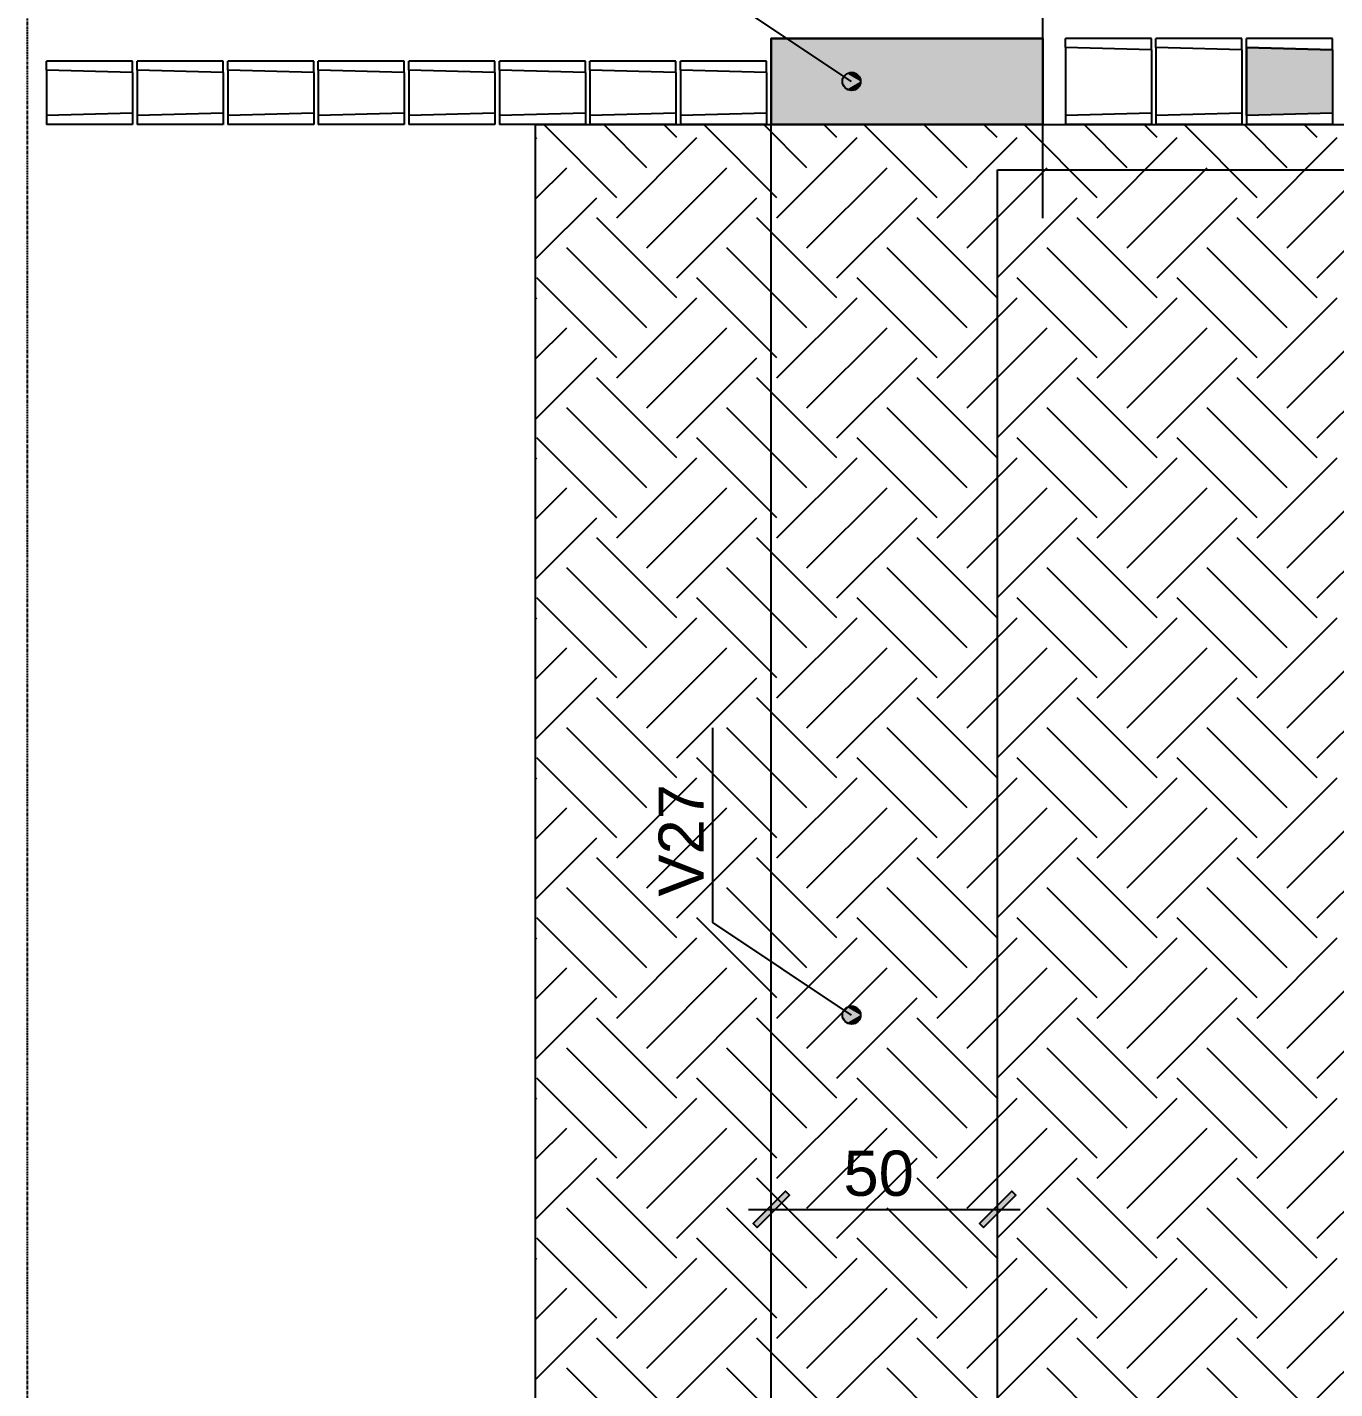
# Model space of a CAD drawing. Extents: x -1789 to 4156, y -3064 to 1391.
# Drawn here: x 1532.7 to 1821.4, y 615 to 915.8 of the extents above; entities that cross this region are included whole.
import ezdxf

# ---------------------------------------------------------------- set-up
doc = ezdxf.new("R2010")
doc.units = 0
doc.linetypes.add('ESTILO_TQS_0003', pattern=[0.92, 0.3, -0.15, 0.02, -0.15, 0.3])
for name, color, linetype in [('1', 1, 'CONTINUOUS'), ('13', 35, 'CONTINUOUS'), ('2', 2, 'CONTINUOUS'), ('3', 3, 'CONTINUOUS'), ('4', 4, 'CONTINUOUS'), ('8', 8, 'CONTINUOUS')]:
    doc.layers.add(name, color=color, linetype=linetype)
doc.styles.add('TQS_ARIAL', font='arial.ttf')

msp = doc.modelspace()

# ---------------------------------------------------------------- linework, layer by layer
at = {"layer": '1', "linetype": 'Continuous'}
for p, q in [((1756.93695, 873.61045), (1756.93695, 960.2544)), ((1761.93575, 911.27155), (1761.93575, 896.2854)), ((1761.93575, 911.27155), (1761.93575, 896.2854)), ((1781.93575, 911.27155), (1781.93575, 896.2854)), ((1781.93575, 911.27155), (1781.93575, 896.2854)), ((1801.93575, 911.27155), (1801.93575, 896.2854)), ((1780.93575, 910.7804), (1780.93575, 896.7804)), ((1780.93575, 910.7804), (1780.93575, 896.7804)), ((1800.93575, 910.7804), (1800.93575, 896.7804)), ((1800.93575, 910.7804), (1800.93575, 896.7804)), ((1820.93575, 910.7804), (1820.93575, 896.7804)), ((1820.93575, 910.7804), (1820.93575, 896.7804)), ((1536.93695, 906.2696), (1536.93695, 896.28345)), ((1536.93695, 906.2696), (1536.93695, 896.28345)), ((1536.93695, 906.2696), (1536.93695, 896.28345)), ((1536.93695, 906.2696), (1536.93695, 896.28345)), ((1536.93695, 906.2696), (1536.93695, 896.28345)), ((1536.93695, 906.2696), (1536.93695, 896.28345)), ((1536.93695, 906.2696), (1536.93695, 896.28345)), ((1555.93695, 905.77845), (1555.93695, 896.77845)), ((1555.93695, 905.77845), (1555.93695, 896.77845)), ((1556.93695, 906.2696), (1556.93695, 896.28345)), ((1556.93695, 906.2696), (1556.93695, 896.28345)), ((1556.93695, 906.2696), (1556.93695, 896.28345)), ((1556.93695, 906.2696), (1556.93695, 896.28345)), ((1556.93695, 906.2696), (1556.93695, 896.28345)), ((1556.93695, 906.2696), (1556.93695, 896.28345)), ((1556.93695, 906.2696), (1556.93695, 896.28345)), ((1575.93695, 905.77845), (1575.93695, 896.77845)), ((1575.93695, 905.77845), (1575.93695, 896.77845)), ((1576.93695, 906.2696), (1576.93695, 896.28345)), ((1576.93695, 906.2696), (1576.93695, 896.28345)), ((1576.93695, 906.2696), (1576.93695, 896.28345)), ((1576.93695, 906.2696), (1576.93695, 896.28345)), ((1576.93695, 906.2696), (1576.93695, 896.28345)), ((1576.93695, 906.2696), (1576.93695, 896.28345)), ((1576.93695, 906.2696), (1576.93695, 896.28345)), ((1595.93695, 905.77845), (1595.93695, 896.77845)), ((1595.93695, 905.77845), (1595.93695, 896.77845)), ((1596.93695, 906.2696), (1596.93695, 896.28345)), ((1596.93695, 906.2696), (1596.93695, 896.28345)), ((1596.93695, 906.2696), (1596.93695, 896.28345)), ((1596.93695, 906.2696), (1596.93695, 896.28345)), ((1596.93695, 906.2696), (1596.93695, 896.28345)), ((1596.93695, 906.2696), (1596.93695, 896.28345)), ((1596.93695, 906.2696), (1596.93695, 896.28345)), ((1615.93695, 905.77845), (1615.93695, 896.77845)), ((1615.93695, 905.77845), (1615.93695, 896.77845)), ((1616.93695, 906.2696), (1616.93695, 896.28345)), ((1616.93695, 906.2696), (1616.93695, 896.28345)), ((1616.93695, 906.2696), (1616.93695, 896.28345)), ((1616.93695, 906.2696), (1616.93695, 896.28345)), ((1616.93695, 906.2696), (1616.93695, 896.28345)), ((1616.93695, 906.2696), (1616.93695, 896.28345)), ((1616.93695, 906.2696), (1616.93695, 896.28345)), ((1635.93695, 905.77845), (1635.93695, 896.77845)), ((1635.93695, 905.77845), (1635.93695, 896.77845)), ((1636.93695, 906.2696), (1636.93695, 896.28345)), ((1636.93695, 906.2696), (1636.93695, 896.28345)), ((1636.93695, 906.2696), (1636.93695, 896.28345)), ((1636.93695, 906.2696), (1636.93695, 896.28345)), ((1636.93695, 906.2696), (1636.93695, 896.28345)), ((1636.93695, 906.2696), (1636.93695, 896.28345)), ((1636.93695, 906.2696), (1636.93695, 896.28345)), ((1655.93695, 905.77845), (1655.93695, 896.77845)), ((1655.93695, 905.77845), (1655.93695, 896.77845)), ((1656.93695, 906.2696), (1656.93695, 896.28345)), ((1656.93695, 906.2696), (1656.93695, 896.28345)), ((1656.93695, 906.2696), (1656.93695, 896.28345)), ((1656.93695, 906.2696), (1656.93695, 896.28345)), ((1656.93695, 906.2696), (1656.93695, 896.28345)), ((1656.93695, 906.2696), (1656.93695, 896.28345)), ((1656.93695, 906.2696), (1656.93695, 896.28345)), ((1675.93695, 905.77845), (1675.93695, 896.77845)), ((1675.93695, 905.77845), (1675.93695, 896.77845)), ((1676.93695, 906.2696), (1676.93695, 896.28345)), ((1695.93695, 905.77845), (1695.93695, 896.77845)), ((1695.93695, 905.77845), (1695.93695, 896.77845)), ((1695.93695, 905.77845), (1695.93695, 896.77845)), ((1695.93695, 905.77845), (1695.93695, 896.77845)), ((1695.93695, 905.77845), (1695.93695, 896.77845)), ((1695.93695, 905.77845), (1695.93695, 896.77845)), ((1696.93695, 657.7804), (1696.93695, 659.64895)), ((1746.93695, 652.7804), (1746.93695, 659.64895)), ((1691.93695, 654.64895), (1751.93695, 654.64895))]:
    msp.add_line(p, q, dxfattribs=at)
for points in [[(1714.7125, 903.80175), (1684.0927, 924.27015), (1684.0927, 967.22465)], [(1714.7125, 697.5816), (1684.0927, 718.05005), (1684.0927, 761.0045)], [(1693.8428, 650.6709), (1700.9881, 657.8162), (1700.1042, 658.70005), (1692.95895, 651.5548), (1693.8428, 650.6709)], [(1743.8428, 650.6709), (1750.9881, 657.8162), (1750.1042, 658.70005), (1742.95895, 651.5548), (1743.8428, 650.6709)]]:
    msp.add_lwpolyline(points, dxfattribs=at)
for centre in [(1714.7125, 903.80175), (1714.7125, 697.5816)]:
    msp.add_circle(centre, 2, dxfattribs=at)
for points in [[(1716.7125, 903.80175), (1713.7125, 905.5338), (1712.83315, 904.4858)], [(1716.7125, 903.80175), (1715.0598, 905.77135), (1713.7125, 905.5338)], [(1716.7125, 903.80175), (1716.2446, 905.0873), (1715.0598, 905.77135)], [(1716.7125, 903.80175), (1712.83315, 904.4858), (1712.83315, 903.1177)], [(1716.7125, 903.80175), (1712.83315, 903.1177), (1713.7125, 902.0697)], [(1716.7125, 903.80175), (1713.7125, 902.0697), (1715.0598, 901.83215)], [(1716.7125, 903.80175), (1715.0598, 901.83215), (1716.2446, 902.51615)], [(1716.7125, 903.80175), (1716.2446, 902.51615), (1716.7125, 903.80175)], [(1716.7125, 697.5816), (1713.7125, 699.31365), (1712.83315, 698.26565)], [(1716.7125, 697.5816), (1712.83315, 698.26565), (1712.83315, 696.8976)], [(1716.7125, 697.5816), (1715.0598, 699.55125), (1713.7125, 699.31365)], [(1716.7125, 697.5816), (1716.2446, 698.8672), (1715.0598, 699.55125)], [(1716.7125, 697.5816), (1712.83315, 696.8976), (1713.7125, 695.84955)], [(1716.7125, 697.5816), (1713.7125, 695.84955), (1715.0598, 695.612)], [(1716.7125, 697.5816), (1715.0598, 695.612), (1716.2446, 696.29605)], [(1716.7125, 697.5816), (1716.2446, 696.29605), (1716.7125, 697.5816)], [(1693.8428, 650.6709), (1700.1042, 658.70005), (1692.95895, 651.5548)], [(1693.8428, 650.6709), (1700.9881, 657.8162), (1700.1042, 658.70005)], [(1743.8428, 650.6709), (1750.1042, 658.70005), (1742.95895, 651.5548)], [(1743.8428, 650.6709), (1750.9881, 657.8162), (1750.1042, 658.70005)], [(1693.8428, 650.6709), (1692.95895, 651.5548), (1693.8428, 650.6709)], [(1743.8428, 650.6709), (1742.95895, 651.5548), (1743.8428, 650.6709)]]:
    msp.add_solid(points, dxfattribs=at)
at = {"layer": '13', "linetype": 'Continuous'}
for p, q in [((1662.8886, 878.1307), (1646.74005, 894.27925)), ((1669.5177, 884.75985), (1659.9983, 894.27925)), ((1676.14685, 891.38895), (1673.25655, 894.27925)), ((1698.2439, 878.1307), (1682.0954, 894.27925)), ((1704.87305, 884.75985), (1695.35365, 894.27925)), ((1711.50215, 891.38895), (1708.6119, 894.27925)), ((1733.59925, 878.1307), (1717.4507, 894.27925)), ((1740.2284, 884.75985), (1730.70895, 894.27925)), ((1746.8575, 891.38895), (1743.96725, 894.27925)), ((1768.9546, 878.1307), (1752.80605, 894.27925)), ((1775.5837, 884.75985), (1766.0643, 894.27925)), ((1782.21285, 891.38895), (1779.32255, 894.27925)), ((1804.30995, 878.1307), (1788.1614, 894.27925)), ((1810.93905, 884.75985), (1801.41965, 894.27925)), ((1817.5682, 891.38895), (1814.6779, 894.27925)), ((1644.93695, 891.115), (1645.2109, 891.38895)), ((1662.8886, 873.7113), (1680.56625, 891.38895)), ((1698.2439, 873.7113), (1715.9216, 891.38895)), ((1733.59925, 873.7113), (1751.2769, 891.38895)), ((1768.9546, 873.7113), (1786.63225, 891.38895)), ((1804.30995, 873.7113), (1821.9876, 891.38895)), ((1644.93695, 877.85675), (1651.84005, 884.75985)), ((1669.5177, 867.08215), (1687.19535, 884.75985)), ((1704.87305, 867.08215), (1722.5507, 884.75985)), ((1740.2284, 867.08215), (1757.90605, 884.75985)), ((1775.5837, 867.08215), (1793.2614, 884.75985)), ((1810.93905, 867.08215), (1828.61675, 884.75985)), ((1644.93695, 864.5985), (1658.46915, 878.1307)), ((1676.14685, 860.45305), (1693.8245, 878.1307)), ((1711.50215, 860.45305), (1729.17985, 878.1307)), ((1746.8575, 860.45305), (1764.5352, 878.1307)), ((1782.21285, 860.45305), (1799.8905, 878.1307)), ((1817.5682, 860.45305), (1835.24585, 878.1307)), ((1676.14685, 856.0336), (1658.46915, 873.7113)), ((1711.50215, 856.0336), (1693.8245, 873.7113)), ((1746.8575, 856.0336), (1729.17985, 873.7113)), ((1782.21285, 856.0336), (1764.5352, 873.7113)), ((1817.5682, 856.0336), (1799.8905, 873.7113)), ((1669.5177, 849.4045), (1651.84005, 867.08215)), ((1704.87305, 849.4045), (1687.19535, 867.08215)), ((1740.2284, 849.4045), (1722.5507, 867.08215)), ((1775.5837, 849.4045), (1757.90605, 867.08215)), ((1810.93905, 849.4045), (1793.2614, 867.08215)), ((1662.8886, 842.77535), (1645.2109, 860.45305)), ((1698.2439, 842.77535), (1680.56625, 860.45305)), ((1733.59925, 842.77535), (1715.9216, 860.45305)), ((1768.9546, 842.77535), (1751.2769, 860.45305)), ((1804.30995, 842.77535), (1786.63225, 860.45305)), ((1644.93695, 855.7597), (1645.2109, 856.0336)), ((1662.8886, 838.35595), (1680.56625, 856.0336)), ((1698.2439, 838.35595), (1715.9216, 856.0336)), ((1733.59925, 838.35595), (1751.2769, 856.0336)), ((1768.9546, 838.35595), (1786.63225, 856.0336)), ((1804.30995, 838.35595), (1821.9876, 856.0336)), ((1644.93695, 842.50145), (1651.84005, 849.4045)), ((1669.5177, 831.7268), (1687.19535, 849.4045)), ((1704.87305, 831.7268), (1722.5507, 849.4045)), ((1740.2284, 831.7268), (1757.90605, 849.4045)), ((1775.5837, 831.7268), (1793.2614, 849.4045)), ((1810.93905, 831.7268), (1828.61675, 849.4045)), ((1644.93695, 829.2432), (1658.46915, 842.77535)), ((1676.14685, 825.0977), (1693.8245, 842.77535)), ((1711.50215, 825.0977), (1729.17985, 842.77535)), ((1746.8575, 825.0977), (1764.5352, 842.77535)), ((1782.21285, 825.0977), (1799.8905, 842.77535)), ((1817.5682, 825.0977), (1835.24585, 842.77535)), ((1676.14685, 820.6783), (1658.46915, 838.35595)), ((1711.50215, 820.6783), (1693.8245, 838.35595)), ((1746.8575, 820.6783), (1729.17985, 838.35595)), ((1782.21285, 820.6783), (1764.5352, 838.35595)), ((1817.5682, 820.6783), (1799.8905, 838.35595)), ((1669.5177, 814.04915), (1651.84005, 831.7268)), ((1704.87305, 814.04915), (1687.19535, 831.7268)), ((1740.2284, 814.04915), (1722.5507, 831.7268)), ((1775.5837, 814.04915), (1757.90605, 831.7268)), ((1810.93905, 814.04915), (1793.2614, 831.7268)), ((1662.8886, 807.42005), (1645.2109, 825.0977)), ((1698.2439, 807.42005), (1680.56625, 825.0977)), ((1733.59925, 807.42005), (1715.9216, 825.0977)), ((1768.9546, 807.42005), (1751.2769, 825.0977)), ((1804.30995, 807.42005), (1786.63225, 825.0977)), ((1644.93695, 820.40435), (1645.2109, 820.6783)), ((1662.8886, 803.0006), (1680.56625, 820.6783)), ((1698.2439, 803.0006), (1715.9216, 820.6783)), ((1733.59925, 803.0006), (1751.2769, 820.6783)), ((1768.9546, 803.0006), (1786.63225, 820.6783)), ((1804.30995, 803.0006), (1821.9876, 820.6783)), ((1644.93695, 807.1461), (1651.84005, 814.04915)), ((1669.5177, 796.3715), (1687.19535, 814.04915)), ((1704.87305, 796.3715), (1722.5507, 814.04915)), ((1740.2284, 796.3715), (1757.90605, 814.04915)), ((1775.5837, 796.3715), (1793.2614, 814.04915)), ((1810.93905, 796.3715), (1828.61675, 814.04915)), ((1644.93695, 793.88785), (1658.46915, 807.42005)), ((1676.14685, 789.74235), (1693.8245, 807.42005)), ((1711.50215, 789.74235), (1729.17985, 807.42005)), ((1746.8575, 789.74235), (1764.5352, 807.42005)), ((1782.21285, 789.74235), (1799.8905, 807.42005)), ((1817.5682, 789.74235), (1835.24585, 807.42005)), ((1676.14685, 785.32295), (1658.46915, 803.0006)), ((1711.50215, 785.32295), (1693.8245, 803.0006)), ((1746.8575, 785.32295), (1729.17985, 803.0006)), ((1782.21285, 785.32295), (1764.5352, 803.0006)), ((1817.5682, 785.32295), (1799.8905, 803.0006)), ((1669.5177, 778.6938), (1651.84005, 796.3715)), ((1704.87305, 778.6938), (1687.19535, 796.3715)), ((1740.2284, 778.6938), (1722.5507, 796.3715)), ((1775.5837, 778.6938), (1757.90605, 796.3715)), ((1810.93905, 778.6938), (1793.2614, 796.3715)), ((1662.8886, 772.0647), (1645.2109, 789.74235)), ((1698.2439, 772.0647), (1680.56625, 789.74235)), ((1733.59925, 772.0647), (1715.9216, 789.74235)), ((1768.9546, 772.0647), (1751.2769, 789.74235)), ((1804.30995, 772.0647), (1786.63225, 789.74235)), ((1644.93695, 785.049), (1645.2109, 785.32295)), ((1662.8886, 767.64525), (1680.56625, 785.32295)), ((1698.2439, 767.64525), (1715.9216, 785.32295)), ((1733.59925, 767.64525), (1751.2769, 785.32295)), ((1768.9546, 767.64525), (1786.63225, 785.32295)), ((1804.30995, 767.64525), (1821.9876, 785.32295)), ((1644.93695, 771.79075), (1651.84005, 778.6938)), ((1669.5177, 761.01615), (1687.19535, 778.6938)), ((1704.87305, 761.01615), (1722.5507, 778.6938)), ((1740.2284, 761.01615), (1757.90605, 778.6938)), ((1775.5837, 761.01615), (1793.2614, 778.6938)), ((1810.93905, 761.01615), (1828.61675, 778.6938)), ((1644.93695, 758.5325), (1658.46915, 772.0647)), ((1676.14685, 754.387), (1693.8245, 772.0647)), ((1711.50215, 754.387), (1729.17985, 772.0647)), ((1746.8575, 754.387), (1764.5352, 772.0647)), ((1782.21285, 754.387), (1799.8905, 772.0647)), ((1817.5682, 754.387), (1835.24585, 772.0647)), ((1676.14685, 749.9676), (1658.46915, 767.64525)), ((1711.50215, 749.9676), (1693.8245, 767.64525)), ((1746.8575, 749.9676), (1729.17985, 767.64525)), ((1782.21285, 749.9676), (1764.5352, 767.64525)), ((1817.5682, 749.9676), (1799.8905, 767.64525)), ((1669.5177, 743.33845), (1651.84005, 761.01615)), ((1704.87305, 743.33845), (1687.19535, 761.01615)), ((1740.2284, 743.33845), (1722.5507, 761.01615)), ((1775.5837, 743.33845), (1757.90605, 761.01615)), ((1810.93905, 743.33845), (1793.2614, 761.01615)), ((1662.8886, 736.70935), (1645.2109, 754.387)), ((1698.2439, 736.70935), (1680.56625, 754.387)), ((1733.59925, 736.70935), (1715.9216, 754.387)), ((1768.9546, 736.70935), (1751.2769, 754.387)), ((1804.30995, 736.70935), (1786.63225, 754.387)), ((1644.93695, 749.69365), (1645.2109, 749.9676)), ((1662.8886, 732.28995), (1680.56625, 749.9676)), ((1698.2439, 732.28995), (1715.9216, 749.9676)), ((1733.59925, 732.28995), (1751.2769, 749.9676)), ((1768.9546, 732.28995), (1786.63225, 749.9676)), ((1804.30995, 732.28995), (1821.9876, 749.9676)), ((1644.93695, 736.4354), (1651.84005, 743.33845)), ((1669.5177, 725.6608), (1687.19535, 743.33845)), ((1704.87305, 725.6608), (1722.5507, 743.33845)), ((1740.2284, 725.6608), (1757.90605, 743.33845)), ((1775.5837, 725.6608), (1793.2614, 743.33845)), ((1810.93905, 725.6608), (1828.61675, 743.33845)), ((1644.93695, 723.17715), (1658.46915, 736.70935)), ((1676.14685, 719.0317), (1693.8245, 736.70935)), ((1711.50215, 719.0317), (1729.17985, 736.70935)), ((1746.8575, 719.0317), (1764.5352, 736.70935)), ((1782.21285, 719.0317), (1799.8905, 736.70935)), ((1817.5682, 719.0317), (1835.24585, 736.70935)), ((1676.14685, 714.61225), (1658.46915, 732.28995)), ((1711.50215, 714.61225), (1693.8245, 732.28995)), ((1746.8575, 714.61225), (1729.17985, 732.28995)), ((1782.21285, 714.61225), (1764.5352, 732.28995)), ((1817.5682, 714.61225), (1799.8905, 732.28995)), ((1669.5177, 707.98315), (1651.84005, 725.6608)), ((1704.87305, 707.98315), (1687.19535, 725.6608)), ((1740.2284, 707.98315), (1722.5507, 725.6608)), ((1775.5837, 707.98315), (1757.90605, 725.6608)), ((1810.93905, 707.98315), (1793.2614, 725.6608)), ((1662.8886, 701.354), (1645.2109, 719.0317)), ((1698.2439, 701.354), (1680.56625, 719.0317)), ((1733.59925, 701.354), (1715.9216, 719.0317)), ((1768.9546, 701.354), (1751.2769, 719.0317)), ((1804.30995, 701.354), (1786.63225, 719.0317)), ((1644.93695, 714.3383), (1645.2109, 714.61225)), ((1662.8886, 696.9346), (1680.56625, 714.61225)), ((1698.2439, 696.9346), (1715.9216, 714.61225)), ((1733.59925, 696.9346), (1751.2769, 714.61225)), ((1768.9546, 696.9346), (1786.63225, 714.61225)), ((1804.30995, 696.9346), (1821.9876, 714.61225)), ((1644.93695, 701.08005), (1651.84005, 707.98315)), ((1669.5177, 690.30545), (1687.19535, 707.98315)), ((1704.87305, 690.30545), (1722.5507, 707.98315)), ((1740.2284, 690.30545), (1757.90605, 707.98315)), ((1775.5837, 690.30545), (1793.2614, 707.98315)), ((1810.93905, 690.30545), (1828.61675, 707.98315)), ((1644.93695, 687.8218), (1658.46915, 701.354)), ((1676.14685, 683.67635), (1693.8245, 701.354)), ((1711.50215, 683.67635), (1729.17985, 701.354)), ((1746.8575, 683.67635), (1764.5352, 701.354)), ((1782.21285, 683.67635), (1799.8905, 701.354)), ((1817.5682, 683.67635), (1835.24585, 701.354)), ((1676.14685, 679.2569), (1658.46915, 696.9346)), ((1711.50215, 679.2569), (1693.8245, 696.9346)), ((1746.8575, 679.2569), (1729.17985, 696.9346)), ((1782.21285, 679.2569), (1764.5352, 696.9346)), ((1817.5682, 679.2569), (1799.8905, 696.9346)), ((1669.5177, 672.6278), (1651.84005, 690.30545)), ((1704.87305, 672.6278), (1687.19535, 690.30545)), ((1740.2284, 672.6278), (1722.5507, 690.30545)), ((1775.5837, 672.6278), (1757.90605, 690.30545)), ((1810.93905, 672.6278), (1793.2614, 690.30545)), ((1662.8886, 665.99865), (1645.2109, 683.67635)), ((1698.2439, 665.99865), (1680.56625, 683.67635)), ((1733.59925, 665.99865), (1715.9216, 683.67635)), ((1768.9546, 665.99865), (1751.2769, 683.67635)), ((1804.30995, 665.99865), (1786.63225, 683.67635)), ((1644.93695, 678.983), (1645.2109, 679.2569)), ((1662.8886, 661.57925), (1680.56625, 679.2569)), ((1698.2439, 661.57925), (1715.9216, 679.2569)), ((1733.59925, 661.57925), (1751.2769, 679.2569)), ((1768.9546, 661.57925), (1786.63225, 679.2569)), ((1804.30995, 661.57925), (1821.9876, 679.2569)), ((1644.93695, 665.72475), (1651.84005, 672.6278)), ((1669.5177, 654.95015), (1687.19535, 672.6278)), ((1704.87305, 654.95015), (1722.5507, 672.6278)), ((1740.2284, 654.95015), (1757.90605, 672.6278)), ((1775.5837, 654.95015), (1793.2614, 672.6278)), ((1810.93905, 654.95015), (1828.61675, 672.6278)), ((1644.93695, 652.4665), (1658.46915, 665.99865)), ((1676.14685, 648.321), (1693.8245, 665.99865)), ((1711.50215, 648.321), (1729.17985, 665.99865)), ((1746.8575, 648.321), (1764.5352, 665.99865)), ((1782.21285, 648.321), (1799.8905, 665.99865)), ((1817.5682, 648.321), (1835.24585, 665.99865)), ((1676.14685, 643.9016), (1658.46915, 661.57925)), ((1711.50215, 643.9016), (1693.8245, 661.57925)), ((1746.8575, 643.9016), (1729.17985, 661.57925)), ((1782.21285, 643.9016), (1764.5352, 661.57925)), ((1817.5682, 643.9016), (1799.8905, 661.57925)), ((1669.5177, 637.27245), (1651.84005, 654.95015)), ((1704.87305, 637.27245), (1687.19535, 654.95015)), ((1740.2284, 637.27245), (1722.5507, 654.95015)), ((1775.5837, 637.27245), (1757.90605, 654.95015)), ((1810.93905, 637.27245), (1793.2614, 654.95015)), ((1662.8886, 630.64335), (1645.2109, 648.321)), ((1698.2439, 630.64335), (1680.56625, 648.321)), ((1733.59925, 630.64335), (1715.9216, 648.321)), ((1768.9546, 630.64335), (1751.2769, 648.321)), ((1804.30995, 630.64335), (1786.63225, 648.321)), ((1644.93695, 643.62765), (1645.2109, 643.9016)), ((1662.8886, 626.2239), (1680.56625, 643.9016)), ((1698.2439, 626.2239), (1715.9216, 643.9016)), ((1733.59925, 626.2239), (1751.2769, 643.9016)), ((1768.9546, 626.2239), (1786.63225, 643.9016)), ((1804.30995, 626.2239), (1821.9876, 643.9016)), ((1644.93695, 630.3694), (1651.84005, 637.27245)), ((1669.5177, 619.5948), (1687.19535, 637.27245)), ((1704.87305, 619.5948), (1722.5507, 637.27245)), ((1740.2284, 619.5948), (1757.90605, 637.27245)), ((1775.5837, 619.5948), (1793.2614, 637.27245)), ((1810.93905, 619.5948), (1828.61675, 637.27245)), ((1644.93695, 617.11115), (1658.46915, 630.64335)), ((1676.14685, 612.96565), (1693.8245, 630.64335)), ((1711.50215, 612.96565), (1729.17985, 630.64335)), ((1746.8575, 612.96565), (1764.5352, 630.64335)), ((1782.21285, 612.96565), (1799.8905, 630.64335)), ((1817.5682, 612.96565), (1835.24585, 630.64335)), ((1676.14685, 608.54625), (1658.46915, 626.2239)), ((1711.50215, 608.54625), (1693.8245, 626.2239)), ((1746.8575, 608.54625), (1729.17985, 626.2239)), ((1782.21285, 608.54625), (1764.5352, 626.2239)), ((1817.5682, 608.54625), (1799.8905, 626.2239)), ((1669.5177, 601.9171), (1651.84005, 619.5948)), ((1704.87305, 601.9171), (1687.19535, 619.5948)), ((1740.2284, 601.9171), (1722.5507, 619.5948)), ((1775.5837, 601.9171), (1757.90605, 619.5948)), ((1810.93905, 601.9171), (1793.2614, 619.5948))]:
    msp.add_line(p, q, dxfattribs=at)
msp.add_lwpolyline([(1856.93695, -1503.71575), (1856.93695, -1305.2196), (1906.93695, -1305.2196), (1906.93695, -1286.2196), (1856.93695, -1286.2196), (1856.93695, -898.2197), (1946.93695, -898.2197), (1946.93695, -808.2197), (1856.93695, -808.2197), (1856.93695, 392.28175), (1981.93575, 392.28175), (1981.93575, 382.2804), (2031.93575, 382.2804), (2031.93575, 411.2804), (1644.93695, 411.2804), (1644.93695, 894.27925), (1981.93575, 894.27925), (1981.93575, 884.2804), (2031.93575, 884.2804), (2031.93575, 913.2804), (2146.65185, 913.2804), (2146.65185, -1652.89415)], dxfattribs=at)
at = {"layer": '2', "linetype": 'Continuous'}
for p, q in [((1696.93695, 913.2804), (1696.93695, 913.2804)), ((1756.93695, 913.2804), (1756.93695, 913.2804)), ((1761.93575, 911.27155), (1761.93575, 913.2804)), ((1780.93575, 913.2804), (1761.93575, 913.2804)), ((1761.93575, 911.27155), (1761.93575, 913.2804)), ((1780.93575, 910.7804), (1761.93575, 911.27155)), ((1780.93575, 910.7804), (1780.93575, 913.2804)), ((1780.93575, 910.7804), (1780.93575, 913.2804)), ((1781.93575, 911.27155), (1781.93575, 913.2804)), ((1800.93575, 913.2804), (1781.93575, 913.2804)), ((1781.93575, 911.27155), (1781.93575, 913.2804)), ((1800.93575, 910.7804), (1781.93575, 911.27155)), ((1800.93575, 910.7804), (1800.93575, 913.2804)), ((1800.93575, 910.7804), (1800.93575, 913.2804)), ((1820.93575, 913.2804), (1801.93575, 913.2804)), ((1801.93575, 911.27155), (1801.93575, 913.2804)), ((1820.93575, 910.7804), (1801.93575, 911.27155)), ((1820.93575, 910.7804), (1820.93575, 913.2804)), ((1820.93575, 910.7804), (1820.93575, 913.2804)), ((1536.93695, 906.2696), (1536.93695, 908.27845)), ((1536.93695, 906.2696), (1536.93695, 908.27845)), ((1536.93695, 906.2696), (1536.93695, 908.27845)), ((1536.93695, 906.2696), (1536.93695, 908.27845)), ((1536.93695, 906.2696), (1536.93695, 908.27845)), ((1536.93695, 906.2696), (1536.93695, 908.27845)), ((1555.93695, 908.27845), (1536.93695, 908.27845)), ((1536.93695, 906.2696), (1536.93695, 908.27845)), ((1555.93695, 905.77845), (1555.93695, 908.27845)), ((1555.93695, 905.77845), (1555.93695, 908.27845)), ((1556.93695, 906.2696), (1556.93695, 908.27845)), ((1556.93695, 906.2696), (1556.93695, 908.27845)), ((1556.93695, 906.2696), (1556.93695, 908.27845)), ((1556.93695, 906.2696), (1556.93695, 908.27845)), ((1556.93695, 906.2696), (1556.93695, 908.27845)), ((1556.93695, 906.2696), (1556.93695, 908.27845)), ((1575.93695, 908.27845), (1556.93695, 908.27845)), ((1556.93695, 906.2696), (1556.93695, 908.27845)), ((1575.93695, 905.77845), (1575.93695, 908.27845)), ((1575.93695, 905.77845), (1575.93695, 908.27845)), ((1576.93695, 906.2696), (1576.93695, 908.27845)), ((1576.93695, 906.2696), (1576.93695, 908.27845)), ((1576.93695, 906.2696), (1576.93695, 908.27845)), ((1576.93695, 906.2696), (1576.93695, 908.27845)), ((1576.93695, 906.2696), (1576.93695, 908.27845)), ((1576.93695, 906.2696), (1576.93695, 908.27845)), ((1595.93695, 908.27845), (1576.93695, 908.27845)), ((1576.93695, 906.2696), (1576.93695, 908.27845)), ((1595.93695, 905.77845), (1595.93695, 908.27845)), ((1595.93695, 905.77845), (1595.93695, 908.27845)), ((1596.93695, 906.2696), (1596.93695, 908.27845)), ((1596.93695, 906.2696), (1596.93695, 908.27845)), ((1596.93695, 906.2696), (1596.93695, 908.27845)), ((1596.93695, 906.2696), (1596.93695, 908.27845)), ((1596.93695, 906.2696), (1596.93695, 908.27845)), ((1596.93695, 906.2696), (1596.93695, 908.27845)), ((1615.93695, 908.27845), (1596.93695, 908.27845)), ((1596.93695, 906.2696), (1596.93695, 908.27845)), ((1615.93695, 905.77845), (1615.93695, 908.27845)), ((1615.93695, 905.77845), (1615.93695, 908.27845)), ((1616.93695, 906.2696), (1616.93695, 908.27845)), ((1616.93695, 906.2696), (1616.93695, 908.27845)), ((1616.93695, 906.2696), (1616.93695, 908.27845)), ((1616.93695, 906.2696), (1616.93695, 908.27845)), ((1616.93695, 906.2696), (1616.93695, 908.27845)), ((1616.93695, 906.2696), (1616.93695, 908.27845)), ((1635.93695, 908.27845), (1616.93695, 908.27845)), ((1616.93695, 906.2696), (1616.93695, 908.27845)), ((1635.93695, 905.77845), (1635.93695, 908.27845)), ((1635.93695, 905.77845), (1635.93695, 908.27845)), ((1636.93695, 906.2696), (1636.93695, 908.27845)), ((1636.93695, 906.2696), (1636.93695, 908.27845)), ((1636.93695, 906.2696), (1636.93695, 908.27845)), ((1636.93695, 906.2696), (1636.93695, 908.27845)), ((1636.93695, 906.2696), (1636.93695, 908.27845)), ((1636.93695, 906.2696), (1636.93695, 908.27845)), ((1655.93695, 908.27845), (1636.93695, 908.27845)), ((1636.93695, 906.2696), (1636.93695, 908.27845)), ((1655.93695, 905.77845), (1655.93695, 908.27845)), ((1655.93695, 905.77845), (1655.93695, 908.27845)), ((1656.93695, 906.2696), (1656.93695, 908.27845)), ((1656.93695, 906.2696), (1656.93695, 908.27845)), ((1656.93695, 906.2696), (1656.93695, 908.27845)), ((1656.93695, 906.2696), (1656.93695, 908.27845)), ((1656.93695, 906.2696), (1656.93695, 908.27845)), ((1656.93695, 906.2696), (1656.93695, 908.27845)), ((1675.93695, 908.27845), (1656.93695, 908.27845)), ((1656.93695, 906.2696), (1656.93695, 908.27845)), ((1675.93695, 905.77845), (1675.93695, 908.27845)), ((1675.93695, 905.77845), (1675.93695, 908.27845)), ((1695.93695, 908.27845), (1676.93695, 908.27845)), ((1676.93695, 906.2696), (1676.93695, 908.27845)), ((1695.93695, 905.77845), (1695.93695, 908.27845)), ((1695.93695, 905.77845), (1695.93695, 908.27845)), ((1695.93695, 905.77845), (1695.93695, 908.27845)), ((1695.93695, 905.77845), (1695.93695, 908.27845)), ((1695.93695, 905.77845), (1695.93695, 908.27845)), ((1695.93695, 905.77845), (1695.93695, 908.27845)), ((1555.93695, 905.77845), (1536.93695, 906.2696)), ((1575.93695, 905.77845), (1556.93695, 906.2696)), ((1595.93695, 905.77845), (1576.93695, 906.2696)), ((1615.93695, 905.77845), (1596.93695, 906.2696)), ((1635.93695, 905.77845), (1616.93695, 906.2696)), ((1655.93695, 905.77845), (1636.93695, 906.2696)), ((1675.93695, 905.77845), (1656.93695, 906.2696)), ((1695.93695, 905.77845), (1676.93695, 906.2696)), ((1555.93695, 896.7746), (1536.93695, 896.28345)), ((1536.93695, 896.28345), (1536.93695, 894.27845)), ((1536.93695, 896.28345), (1536.93695, 894.27845)), ((1536.93695, 896.28345), (1536.93695, 894.27845)), ((1536.93695, 896.28345), (1536.93695, 894.27845)), ((1536.93695, 896.28345), (1536.93695, 894.27845)), ((1536.93695, 896.28345), (1536.93695, 894.27845)), ((1536.93695, 896.28345), (1536.93695, 894.27845)), ((1555.93695, 896.7746), (1555.93695, 894.2804)), ((1555.93695, 896.7746), (1555.93695, 894.2804)), ((1575.93695, 896.7746), (1556.93695, 896.28345)), ((1556.93695, 896.28345), (1556.93695, 894.27845)), ((1556.93695, 896.28345), (1556.93695, 894.27845)), ((1556.93695, 896.28345), (1556.93695, 894.27845)), ((1556.93695, 896.28345), (1556.93695, 894.27845)), ((1556.93695, 896.28345), (1556.93695, 894.27845)), ((1556.93695, 896.28345), (1556.93695, 894.27845)), ((1556.93695, 896.28345), (1556.93695, 894.27845)), ((1575.93695, 896.7746), (1575.93695, 894.2804)), ((1575.93695, 896.7746), (1575.93695, 894.2804)), ((1595.93695, 896.7746), (1576.93695, 896.28345)), ((1576.93695, 896.28345), (1576.93695, 894.27845)), ((1576.93695, 896.28345), (1576.93695, 894.27845)), ((1576.93695, 896.28345), (1576.93695, 894.27845)), ((1576.93695, 896.28345), (1576.93695, 894.27845)), ((1576.93695, 896.28345), (1576.93695, 894.27845)), ((1576.93695, 896.28345), (1576.93695, 894.27845)), ((1576.93695, 896.28345), (1576.93695, 894.27845)), ((1595.93695, 896.7746), (1595.93695, 894.2804)), ((1595.93695, 896.7746), (1595.93695, 894.2804)), ((1615.93695, 896.7746), (1596.93695, 896.28345)), ((1596.93695, 896.28345), (1596.93695, 894.27845)), ((1596.93695, 896.28345), (1596.93695, 894.27845)), ((1596.93695, 896.28345), (1596.93695, 894.27845)), ((1596.93695, 896.28345), (1596.93695, 894.27845)), ((1596.93695, 896.28345), (1596.93695, 894.27845)), ((1596.93695, 896.28345), (1596.93695, 894.27845)), ((1596.93695, 896.28345), (1596.93695, 894.27845)), ((1615.93695, 896.7746), (1615.93695, 894.2804)), ((1615.93695, 896.7746), (1615.93695, 894.2804)), ((1635.93695, 896.7746), (1616.93695, 896.28345)), ((1616.93695, 896.28345), (1616.93695, 894.27845)), ((1616.93695, 896.28345), (1616.93695, 894.27845)), ((1616.93695, 896.28345), (1616.93695, 894.27845)), ((1616.93695, 896.28345), (1616.93695, 894.27845)), ((1616.93695, 896.28345), (1616.93695, 894.27845)), ((1616.93695, 896.28345), (1616.93695, 894.27845)), ((1616.93695, 896.28345), (1616.93695, 894.27845)), ((1635.93695, 896.7746), (1635.93695, 894.2804)), ((1635.93695, 896.7746), (1635.93695, 894.2804)), ((1655.93695, 896.7746), (1636.93695, 896.28345)), ((1636.93695, 896.28345), (1636.93695, 894.27845)), ((1636.93695, 896.28345), (1636.93695, 894.27845)), ((1636.93695, 896.28345), (1636.93695, 894.27845)), ((1636.93695, 896.28345), (1636.93695, 894.27845)), ((1636.93695, 896.28345), (1636.93695, 894.27845)), ((1636.93695, 896.28345), (1636.93695, 894.27845)), ((1636.93695, 896.28345), (1636.93695, 894.27845)), ((1655.93695, 896.7746), (1655.93695, 894.2804)), ((1655.93695, 896.7746), (1655.93695, 894.2804)), ((1675.93695, 896.7746), (1656.93695, 896.28345)), ((1656.93695, 896.28345), (1656.93695, 894.27845)), ((1656.93695, 896.28345), (1656.93695, 894.27845)), ((1656.93695, 896.28345), (1656.93695, 894.27845)), ((1656.93695, 896.28345), (1656.93695, 894.27845)), ((1656.93695, 896.28345), (1656.93695, 894.27845)), ((1656.93695, 896.28345), (1656.93695, 894.27845)), ((1656.93695, 896.28345), (1656.93695, 894.27845)), ((1675.93695, 896.7746), (1675.93695, 894.2804)), ((1675.93695, 896.7746), (1675.93695, 894.2804)), ((1695.93695, 896.7746), (1676.93695, 896.28345)), ((1676.93695, 896.28345), (1676.93695, 894.27845)), ((1695.93695, 896.7746), (1695.93695, 894.2804)), ((1695.93695, 896.7746), (1695.93695, 894.2804)), ((1695.93695, 896.7746), (1695.93695, 894.2804)), ((1695.93695, 896.7746), (1695.93695, 894.2804)), ((1695.93695, 896.7746), (1695.93695, 894.2804)), ((1695.93695, 896.7746), (1695.93695, 894.2804)), ((1780.93575, 896.77655), (1761.93575, 896.2854)), ((1761.93575, 896.2854), (1761.93575, 894.2804)), ((1761.93575, 896.2854), (1761.93575, 894.2804)), ((1780.93575, 896.77655), (1780.93575, 894.28235)), ((1780.93575, 896.77655), (1780.93575, 894.28235)), ((1800.93575, 896.77655), (1781.93575, 896.2854)), ((1781.93575, 896.2854), (1781.93575, 894.2804)), ((1781.93575, 896.2854), (1781.93575, 894.2804)), ((1800.93575, 896.77655), (1800.93575, 894.28235)), ((1800.93575, 896.77655), (1800.93575, 894.28235)), ((1820.93575, 896.77655), (1801.93575, 896.2854)), ((1801.93575, 896.2854), (1801.93575, 894.2804)), ((1820.93575, 896.77655), (1820.93575, 894.28235)), ((1820.93575, 896.77655), (1820.93575, 894.28235)), ((1555.93695, 894.2804), (1536.93695, 894.27845)), ((1575.93695, 894.2804), (1556.93695, 894.27845)), ((1595.93695, 894.2804), (1576.93695, 894.27845)), ((1615.93695, 894.2804), (1596.93695, 894.27845)), ((1635.93695, 894.2804), (1616.93695, 894.27845)), ((1655.93695, 894.2804), (1636.93695, 894.27845)), ((1675.93695, 894.2804), (1656.93695, 894.27845)), ((1695.93695, 894.2804), (1676.93695, 894.27845)), ((1780.93575, 894.28235), (1761.93575, 894.2804)), ((1800.93575, 894.28235), (1781.93575, 894.2804)), ((1820.93575, 894.28235), (1801.93575, 894.2804)), ((1756.93695, 868.61045), (1756.93695, 868.61045)), ((1696.93695, 652.7804), (1696.93695, 652.7804)), ((1746.93695, 647.7804), (1746.93695, 647.7804))]:
    msp.add_line(p, q, dxfattribs=at)
at = {"layer": '2', "linetype": 'ESTILO_TQS_0003'}
msp.add_lwpolyline([(1532.6668, -1652.89415), (2146.65185, -1652.89415), (2146.65185, 1011.24555), (1532.6668, 1011.24555), (1532.6668, -1652.89415)], dxfattribs=at)
at = {"layer": '3', "linetype": 'Continuous'}
for p, q in [((1696.93695, 411.2804), (1696.93695, 894.2804)), ((1746.93695, 884.2804), (1981.93575, 884.2804)), ((1746.93695, 411.2804), (1746.93695, 884.2804))]:
    msp.add_line(p, q, dxfattribs=at)
at = {"layer": '4', "linetype": 'Continuous'}
for points in [[(1696.93695, 913.2804), (1696.93695, 909.36395), (1696.93695, 894.2804)], [(1756.93695, 913.2804), (1709.30465, 913.2804), (1701.93575, 913.2804), (1700.654, 913.2804), (1696.93695, 913.2804)], [(1756.93695, 894.2804), (1756.93695, 899.07385), (1756.93695, 909.36395), (1756.93695, 913.2804)], [(1696.93695, 894.2804), (1698.2187, 894.2804), (1701.93575, 894.2804), (1739.11525, 894.2804), (1744.56925, 894.2804), (1756.93695, 894.2804)]]:
    msp.add_lwpolyline(points, dxfattribs=at)
at = {"layer": '8', "linetype": 'Continuous'}
for points in [[(1756.93695, 894.2804), (1696.93695, 894.2804), (1696.93695, 913.2804), (1756.93695, 913.2804), (1756.93695, 894.2804)], [(1801.93575, 896.2854), (1801.93575, 911.27155), (1820.93575, 910.7804), (1820.93575, 896.77655), (1801.93575, 896.2854)]]:
    msp.add_lwpolyline(points, dxfattribs=at)
for points in [[(1756.93695, 894.2804), (1696.93695, 894.2804), (1696.93695, 913.2804)], [(1756.93695, 894.2804), (1696.93695, 913.2804), (1756.93695, 913.2804)], [(1756.93695, 894.2804), (1756.93695, 913.2804), (1756.93695, 894.2804)], [(1801.93575, 896.2854), (1801.93575, 911.27155), (1820.93575, 910.7804)], [(1801.93575, 896.2854), (1820.93575, 910.7804), (1820.93575, 896.77655)], [(1801.93575, 896.2854), (1820.93575, 896.77655), (1801.93575, 896.2854)]]:
    msp.add_solid(points, dxfattribs=at)

# ---------------------------------------------------------------- texts
at = {"layer": '2', "linetype": 'Continuous', "style": 'TQS_ARIAL'}
msp.add_text('V27', height=10, rotation=90, dxfattribs=at).set_placement((1682.0898, 723.7437))
msp.add_text('50', height=10, dxfattribs=at).set_placement((1712.93695, 657.64895))

doc.saveas('drawing.dxf')
